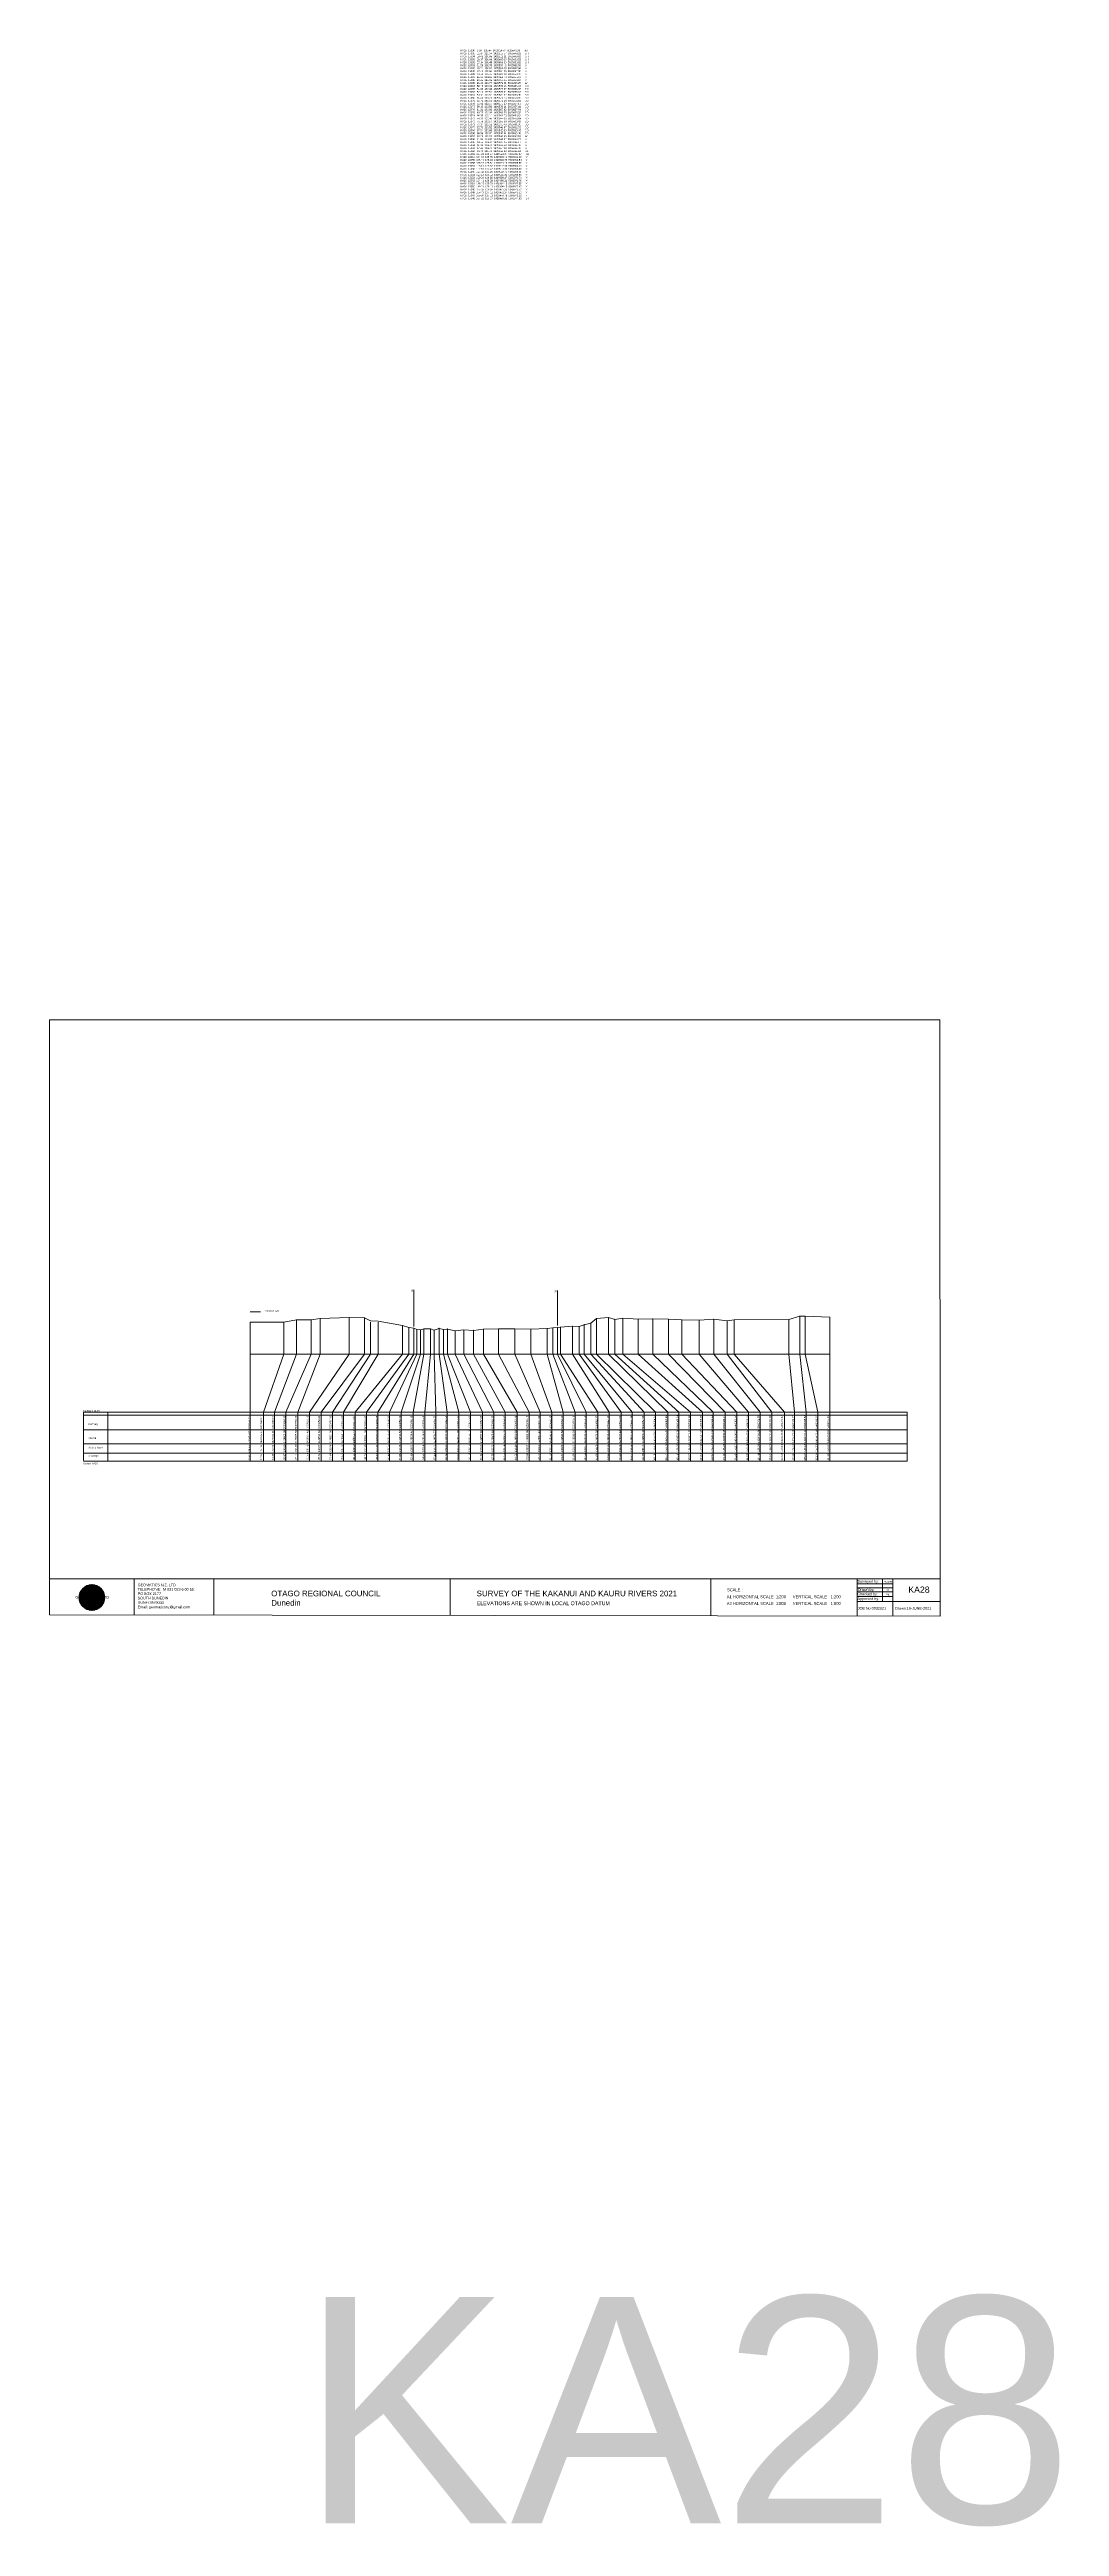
# Model space of a CAD drawing. Header units: millimetres. Extents: x -4102225 to 9709717, y -15023097 to 2258209.
# Drawn here: x 446651 to 732173, y -205012 to 495228 of the extents above; entities that cross this region are included whole.
import ezdxf

# ---------------------------------------------------------------- set-up
doc = ezdxf.new("R2010")
doc.units = ezdxf.units.MM
doc.header["$PDMODE"] = 35
doc.header["$PDSIZE"] = 20
doc.layers.get('0').update_dxf_attribs({"lineweight": 0})
doc.layers.add('geo', color=7, linetype='Continuous', lineweight=0)
doc.styles.get("Standard").update_dxf_attribs({"font": 'arial.ttf'})

# ---------------------------------------------------------------- blocks, each defined once
blk = doc.blocks.new('Geomatics_Circle_SPT')
at = {"layer": 'geo', "color": 2, "linetype": 'Continuous', "lineweight": 0}
for p, q in [((0, 25.2), (-25.2, 0)), ((-24.7, 4.9), (-4.9, 24.7)), ((-24.7, -4.9), (4.9, 24.7)), ((4.9, -24.7), (-24.7, 4.9)), ((-24.7, 0), (0, -24.7)), ((-9.7, 23.3), (-23.3, 9.6)), ((9.7, 23.3), (-23.3, -9.7)), ((-23.3, 9.7), (9.7, -23.3)), ((-21, 14), (-14, 21)), ((-21, -14), (14, 21)), ((14, -21), (-21, 14)), ((0, 0), (-17.8, 17.8)), ((0, 0), (-17.8, -17.8)), ((-14, 21), (21, -14)), ((21, 14), (-14, -21)), ((23.3, -9.7), (-9.7, 23.3)), ((-9.7, -23.3), (23.3, 9.7)), ((-4.9, 24.7), (24.7, -4.9)), ((24.7, 4.9), (-4.9, -24.7)), ((25.2, 0), (0, 25.2)), ((0, 0), (17.8, 17.8)), ((0, 0), (17.8, -17.8)), ((0, -24.8), (25.2, 0)), ((4.9, 24.7), (24.7, 4.9)), ((23.3, 9.7), (9.7, 23.3)), ((14, 21), (21, 14)), ((17.8, 18.1), (17.8, 18.1)), ((-4.9, -24.7), (-24.7, -4.9)), ((-23.3, -9.7), (-9.7, -23.3)), ((-14, -21), (-21, -14)), ((-17.8, -17.8), (-17.8, -17.8)), ((24.7, -4.9), (4.9, -24.7)), ((4.9, -24.7), (4.9, -24.7)), ((9.7, -23.3), (23.3, -9.7)), ((21, -14), (14, -21)), ((18.1, -17.8), (18.1, -17.8))]:
    blk.add_line(p, q, dxfattribs=at)
at = {"layer": 'geo', "color": 1, "linetype": 'Continuous', "lineweight": 0}
for p, q in [((-25.2, 0), (9.7, 23.3)), ((-25.2, 0), (-9.6, 23.3)), ((-25.2, 0), (23.3, 9.7)), ((-25.2, 0), (-23.3, 9.7)), ((-23.3, -9.7), (-25.2, 0)), ((-9.6, -23.3), (-25.2, 0)), ((9.7, -23.3), (-25.2, 0)), ((-4.9, 24.8), (-24.7, -4.9)), ((4.9, 24.7), (-24.7, 4.9)), ((14, 21), (-24.7, -4.9)), ((-14, 21), (-24.7, 4.9)), ((21, 14), (-24.7, 4.9)), ((-21, 14), (-24.7, -4.9)), ((0, 0), (-24.7, 4.9)), ((-24.7, 4.9), (-21, -14)), ((-24.7, 4.9), (-4.9, -24.7)), ((-24.7, 4.9), (14, -21)), ((-24.7, 4.9), (-24.7, 4.9)), ((0, 0), (-24.7, -4.9)), ((-23.3, 9.7), (0, 25.2)), ((-23.3, -9.6), (0, 25.2)), ((-23.3, -9.6), (17.8, 17.8)), ((-23.3, 9.7), (-17.8, 17.9)), ((-23.3, -9.6), (-17.8, 17.9)), ((-23.3, 9.7), (17.8, 17.8)), ((-17.8, -17.8), (-23.3, 9.7)), ((0, -25.2), (-23.3, 9.7)), ((-23.3, 9.7), (17.8, -17.8)), ((-23.3, 9.7), (25.2, 0)), ((-23.3, 9.4), (-23.3, 9.4)), ((-23.3, -9.7), (25.2, 0)), ((4.9, 24.8), (-21, -14)), ((-4.9, 24.7), (-21, 14)), ((14, 21), (-21, 14)), ((-14, 21), (-21, -14)), ((0, 0), (-21, 14)), ((-21, 14), (-14, -21)), ((-21, 14), (4.9, -24.7)), ((-21, 14), (-21, 14)), ((24.7, 4.9), (-21, 14)), ((0, 0), (-21, -14)), ((-17.9, 17.6), (-17.9, 17.6)), ((-17.8, 17.8), (9.7, 23.3)), ((-17.8, 17.8), (-9.6, 23.3)), ((-17.8, -17.8), (9.7, 23.3)), ((-17.8, -17.8), (-9.7, 23.3)), ((-9.7, -23.3), (-17.8, 17.8)), ((-17.8, 17.8), (9.7, -23.3)), ((-17.8, 17.8), (23.3, -9.6)), ((-17.8, 17.8), (23.3, 9.7)), ((-17.8, -17.8), (23.3, 9.7)), ((4.9, 24.7), (-14, 21)), ((-4.9, 24.7), (-14, -20.9)), ((0, 0), (-14, 21)), ((-14, 21), (-4.9, -24.7)), ((-14, 21), (-14, 21)), ((24.7, -4.9), (-14, 21)), ((21, 14), (-14, 21)), ((-14, -21), (24.7, 4.9)), ((0, 0), (-14, -21)), ((-9.8, 23.1), (-9.8, 23.1)), ((-9.7, 23.3), (0, 25.2)), ((-9.7, 23.3), (0, -25.2)), ((-9.7, -23.3), (0, 25.2)), ((-9.6, 23.3), (17.8, -17.8)), ((-9.6, 23.3), (25.2, 0)), ((-9.6, 23.3), (17.8, 17.8)), ((-9.6, -23.3), (17.8, 17.9)), ((25.2, 0), (-9.6, -23.3)), ((0, 0), (-4.9, 24.7)), ((-4.9, 24.7), (-4.9, 24.7)), ((21, -14), (-4.9, 24.7)), ((24.8, 4.9), (-4.9, 24.7)), ((14, 21), (-4.9, 24.7)), ((-4.9, -24.7), (21, 14)), ((0, 0), (-4.9, -24.7)), ((-0.2, 25.1), (-0.2, 25.1)), ((0, 25.2), (9.7, -23.3)), ((0, 25.2), (23.3, -9.7)), ((0, 25.2), (23.3, 9.7)), ((0, 25.2), (9.7, 23.3)), ((0, 0), (4.9, 24.7)), ((0, -25.2), (9.7, 23.3)), ((0, 0), (14, 21)), ((0, 0), (21, 14)), ((23.3, 9.7), (0, -25.2)), ((0, 0), (24.8, 4.9)), ((0, 0), (4.9, -24.7)), ((0, 0), (14, -21)), ((0, 0), (21, -14)), ((0, 0), (24.8, -4.9)), ((21, 14), (4.9, 24.8)), ((14, -21), (4.9, 24.7)), ((24.7, -4.9), (4.9, 24.7)), ((4.9, 24.7), (4.9, 24.7)), ((4.9, -24.7), (14, 21)), ((4.9, -24.7), (24.7, 4.9)), ((9.4, 23.3), (9.4, 23.3)), ((9.7, 23.3), (17.8, -17.8)), ((9.7, 23.3), (25.2, 0)), ((9.7, 23.3), (17.8, 17.9)), ((17.8, 17.8), (9.7, -23.3)), ((25.2, 0), (9.7, -23.3)), ((21, -14), (14, 21)), ((24.7, 4.9), (14, 21)), ((14, 21), (14, 21)), ((14, -21), (21, 14)), ((17.6, 17.9), (17.6, 17.9)), ((17.8, 17.8), (23.3, -9.7)), ((17.8, 17.8), (23.3, 9.7)), ((23.3, 9.7), (17.8, -17.8)), ((24.7, -4.9), (21, 14)), ((21, 14), (21, 14)), ((21, -14), (24.7, 4.9)), ((23.1, 9.8), (23.1, 9.8)), ((23.3, 9.7), (25.2, 0)), ((25.2, 0), (23.3, -9.6)), ((24.7, 4.9), (24.7, 4.9)), ((25.1, 0.2), (25.1, 0.2)), ((-25.2, 0), (23.3, -9.7)), ((-25.1, -0.2), (-25.1, -0.2)), ((-24.7, -4.9), (-24.7, -4.9)), ((-24.7, -4.9), (-14, -21)), ((-24.7, -4.9), (4.9, -24.7)), ((-24.7, -4.9), (21, -14)), ((-17.8, -17.8), (-23.3, -9.7)), ((0, -25.2), (-23.3, -9.6)), ((17.8, -17.8), (-23.3, -9.6)), ((-23.1, -9.8), (-23.1, -9.8)), ((-21, -14), (24.7, -4.9)), ((-21, -14), (-21, -14)), ((-21, -14), (-4.9, -24.7)), ((-21, -14), (14, -21)), ((23.3, -9.7), (-17.8, -17.8)), ((-9.6, -23.3), (-17.8, -17.8)), ((9.7, -23.3), (-17.8, -17.8)), ((-17.6, -17.9), (-17.6, -17.9)), ((-14, -21), (21, -14)), ((-14, -21), (-14, -21)), ((-14, -21), (4.9, -24.7)), ((17.8, -17.8), (-9.7, -23.3)), ((0, -25.2), (-9.7, -23.3)), ((-9.4, -23.3), (-9.4, -23.3)), ((-4.9, -24.7), (24.7, -4.9)), ((-4.9, -24.7), (14, -21)), ((-4.9, -24.7), (-4.9, -24.7)), ((23.3, -9.6), (0, -25.2)), ((9.7, -23.3), (0, -25.2)), ((0.2, -25.1), (0.2, -25.1)), ((4.9, -24.7), (21, -14)), ((4.9, -24.7), (4.9, -24.7)), ((17.8, -17.8), (9.7, -23.3)), ((9.8, -23.1), (9.8, -23.1)), ((14, -21), (24.7, -4.9)), ((14, -21), (14, -21)), ((23.3, -9.6), (17.8, -17.8)), ((17.9, -17.6), (17.9, -17.6)), ((21, -14), (21, -14)), ((23.3, -9.4), (23.3, -9.4)), ((24.7, -4.9), (24.7, -4.9))]:
    blk.add_line(p, q, dxfattribs=at)
at = {"layer": 'geo', "color": 114, "linetype": 'Continuous', "lineweight": 0}
for p, q in [((17.9, 17.8), (-25.2, 0)), ((-24.7, 4.9), (14, 21)), ((-24.7, -4.9), (21, 14)), ((-14, -21), (-24.7, 4.9)), ((9.7, 23.3), (-23.3, 9.7)), ((0, 0), (-23.3, 9.7)), ((-23.3, 9.7), (-9.7, -23.3)), ((0, 0), (-23.3, -9.7)), ((-4.9, -24.7), (-21, 14)), ((-20.9, 14), (4.9, 24.7)), ((24.8, 4.9), (-20.9, -14)), ((0, 25.2), (-17.8, 17.8)), ((-17.8, 17.8), (0, -25.2)), ((-14, 21), (-4.9, 24.7)), ((4.9, -24.7), (-14, 21)), ((0, 0), (-9.7, 23.3)), ((0, 0), (-9.7, -23.3)), ((-4.9, 24.7), (14, -21)), ((17.8, -17.8), (0, 25.2)), ((0, 0), (9.7, 23.3)), ((0, 0), (23.3, 9.7)), ((0, 0), (9.7, -23.3)), ((0, 0), (23.3, -9.7)), ((4.9, 24.7), (21, -14)), ((23.3, -9.7), (9.7, 23.3)), ((14, 21), (24.7, -4.9)), ((25.2, 0), (17.8, 17.8)), ((21, 14), (24.7, 4.9)), ((-25.2, 0), (-17.8, -17.8)), ((-21, -14), (-24.7, -4.9)), ((-17.8, -17.8), (25.2, 0)), ((24.8, -4.9), (-14, -21)), ((-9.6, -23.3), (23.3, -9.7)), ((21, -14), (-4.9, -24.8)), ((0, -25.2), (17.9, -17.8)), ((14, -21), (4.9, -24.8))]:
    blk.add_line(p, q, dxfattribs=at)
at = {"layer": 'geo', "color": 250, "linetype": 'Continuous', "lineweight": 0}
for p, q in [((0, 0), (-25.2, 0)), ((24.7, 4.9), (-24.7, 4.9)), ((-24.7, 4.9), (-24.7, -4.9)), ((-23.3, 9.7), (23.3, 9.7)), ((-23.3, 9.7), (-23.3, 9.7)), ((-23.3, -9.7), (-23.3, 9.7)), ((21, 14), (-21, 14)), ((-21, 14), (-21, -14)), ((-17.8, 17.8), (17.8, 17.8)), ((-17.8, -17.8), (-17.8, 17.8)), ((-14, 21), (-14, 21)), ((14, 21), (-14, 21)), ((-14, 20.9), (-14, -21)), ((-9.7, 23.3), (9.7, 23.3)), ((-9.7, -23.3), (-9.7, 23.3)), ((-4.9, 24.7), (4.9, 24.7)), ((-4.9, 24.7), (-4.9, -24.7)), ((0, 0), (0, 25.2)), ((0, 0), (0, -25.2)), ((0, 0), (25.2, 0)), ((4.9, 24.7), (4.9, -24.7)), ((9.7, -23.3), (9.7, 23.3)), ((14, 21), (14, -21)), ((17.8, -17.8), (17.8, 17.8)), ((21, 14), (21, 14)), ((21, -14), (21, 14)), ((23.3, 9.7), (23.3, -9.7)), ((24.7, 4.9), (24.7, 4.9)), ((24.7, -4.9), (24.7, 4.9)), ((-24.7, -4.9), (24.7, -4.9)), ((23.3, -9.7), (-23.3, -9.7)), ((-21, -14), (21, -14)), ((17.8, -17.8), (-17.8, -17.8)), ((-14, -21), (14, -21)), ((9.7, -23.3), (-9.7, -23.3)), ((-4.9, -24.7), (4.9, -24.7))]:
    blk.add_line(p, q, dxfattribs=at)
blk = doc.blocks.new('GeomaticsNZ TITLE BLOCK')
at = {"color": 7, "linetype": 'Continuous', "lineweight": 0}
for p, q in [((0, 94.9), (0, 1579.2)), ((0, 1579.2), (2363.4, 1579.2)), ((2363.4, 1579.2), (2364, 94.9)), ((2364, 94.9), (0, 94.9)), ((0, 94.9), (0, 0)), ((15.9, 94.9), (2364, 94.9)), ((224.3, 95.2), (224.3, -0.3)), ((2364, 94.9), (382.6, 94.9)), ((435.8, 95.2), (435.8, -0.7)), ((1063.4, 94.9), (1063.4, -2.4)), ((1755.4, 94.9), (1755.4, -2.6)), ((2143.9, 94.9), (2143.7, -3)), ((2143.9, 81.9), (2238.6, 81.7)), ((2143.9, 71), (2238.6, 71)), ((2211.5, 94.9), (2211.5, 36.1)), ((2238.6, 94.8), (2238.6, -3.2)), ((2364, -3.5), (2364, 94.9)), ((0, 0), (2364, -3.5)), ((2143.6, 60.4), (2238.6, 60.4)), ((2143.8, 48.6), (2238.6, 48.6)), ((2143.8, 35.4), (2364, 35.3))]:
    blk.add_line(p, q, dxfattribs=at)
at = {"color": 7, "linetype": 'Continuous', "lineweight": 0, "xscale": 1.36, "yscale": 1.36, "zscale": 1.36}
blk.add_blockref('Geomatics_Circle_SPT', (112.4, 45.7), dxfattribs=at)
at = {"color": 7, "linetype": 'Continuous', "lineweight": 0}
for s, p in [('PK&RR', (2213.2, 84.8)), ('ST', (2220.3, 63.6)), ('PK', (2220.4, 50.6))]:
    blk.add_text(s, height=5, dxfattribs=at).set_placement(p)
at = {"color": 7, "linetype": 'Continuous', "lineweight": 0, "attachment_point": 1}
for s, width, heights, insert, char_height in [('{\\C256;GEOMATICS N.Z. LTD                   \\PTELEPHONE:  M 021 023 6 00 55;\\PPO BOX 2177\\PSOUTH DUNEDIN\\PDUNEDIN 9044\\PEmail: geomaticsnz@gmail.com}', 3535.727, [94.7], (234, 82.7), 7), ('{\\C256;Surveyed by:}', 3535.727, [0], (2144.7, 92.4), 7), ('{\\C256;Drawn by:}', 3535.727, [0], (2145.8, 70.4), 7), ('{\\C256;Geomatics N.Z. LTD                   }', 125.079, [15.8], (68.8, 49.9), 7), ('{\\C256;OTAGO REGIONAL COUNCIL\\PDunedin}', 3535.727, [0], (588.6, 64), 15), ('{\\C256;SURVEY OF THE KAKANUI AND KAURU RIVERS 2021}', 3535.727, [0], (1133.8, 64), 15), ('{\\C256;ELEVATIONS ARE SHOWN IN LOCAL OTAGO DATUM}', 3535.727, [0], (1134.1, 35.4), 10), ('{\\C256;Approved by:}', 3535.727, [0], (2144.7, 45.9), 7), ('{\\C256;Checked by:}', 3535.727, [0], (2144.7, 58.6), 7), ('{\\C256;JOB No 0032021}', 3535.727, [0], (2145.3, 20.8), 7), ('{\\C256;Drawn:16-JUNE-2021}', 3535.727, [0], (2244.7, 20.7), 7)]:
    blk.add_mtext_dynamic_manual_height_columns(s, width=width, gutter_width=159, heights=heights, dxfattribs=dict(at, insert=insert, char_height=char_height))

msp = doc.modelspace()

# ---------------------------------------------------------------- linework, layer by layer
at = {"color": 7, "lineweight": 0}
for p, q in [((549628.769, 134250.516), (549628.769, 144609.153)), ((590247.437, 134508.687), (590247.437, 144421.517)), ((463152.302, 110000), (463152.302, 96175.74))]:
    msp.add_line(p, q, dxfattribs=at)
at = {"color": 1, "lineweight": 0}
msp.add_line((503393.612, 138392.934), (506300.343, 138392.934), dxfattribs=at)
for p, q in [((503393.612, 135440), (503393.612, 126394.055)), ((512867.995, 135340), (512867.995, 126394.055)), ((516431.984, 136090), (516431.984, 126394.055)), ((520573.956, 136090), (520573.956, 126394.055)), ((523137.926, 136489), (523137.926, 126394.055)), ((531391.92, 136779), (531391.92, 126394.055)), ((535737.682, 136669), (535737.682, 126394.055)), ((537403.014, 135440), (537403.014, 126394.055)), ((539585.801, 135440), (539585.801, 126394.055)), ((546443.723, 134498), (546443.723, 126394.055)), ((548252.957, 133988), (548252.957, 126394.055)), ((549627.284, 133768), (549627.284, 126394.055)), ((550475.096, 133358), (550475.096, 126394.055)), ((551556.98, 133278), (551556.98, 126394.055)), ((552485.684, 133518), (552485.684, 126394.055)), ((554335.325, 133538), (554335.325, 126394.055)), ((555398.218, 133228), (555398.218, 126394.055)), ((556761.961, 133688), (556761.961, 126394.055)), ((558018.638, 133368), (558018.638, 126394.055)), ((559134.211, 133498), (559134.211, 126394.055)), ((563754.389, 133288), (563754.389, 126394.055)), ((566551.919, 133137), (566551.919, 126394.055)), ((569306.308, 133487), (569306.308, 126394.055)), ((573579.844, 133567), (573579.844, 126394.055)), ((578167.122, 133517), (578167.122, 126394.055)), ((582727.998, 133517), (582727.998, 126394.055)), ((587336.247, 133686), (587336.247, 126394.055)), ((588956.803, 133816), (588956.803, 126394.055)), ((590260.33, 133906), (590260.33, 126394.055)), ((591061.855, 133996), (591061.855, 126394.055)), ((594545.035, 134296), (594545.035, 126394.055)), ((596362.483, 134236), (596362.483, 126394.055)), ((597843.069, 134736), (597843.069, 126394.055)), ((599703.084, 135126), (599703.084, 126394.055)), ((601257.78, 136466), (601257.78, 126394.055)), ((604722.903, 136756), (604722.903, 126394.055)), ((606430.926, 136245), (606430.926, 126394.055)), ((608722.529, 136535), (608722.529, 126394.055)), ((613107.265, 136315), (613107.265, 126394.055)), ((617183.561, 136415), (617183.561, 126394.055)), ((621618.287, 136255), (621618.287, 126394.055)), ((625424.628, 136115), (625424.628, 126394.055)), ((630331.228, 136034), (630331.228, 126394.055)), ((634414.019, 136294), (634414.019, 126394.055)), ((638226.059, 135784), (638226.059, 126394.055)), ((640205.275, 136114), (640205.275, 126394.055)), ((655646.545, 136203), (655646.545, 126394.055)), ((658734.304, 137123), (658734.304, 126394.055)), ((660242.524, 137113), (660242.524, 126394.055)), ((667222.239, 136873), (667222.239, 126394.055)), ((503393.612, 126394.055), (667222.239, 126394.055)), ((503393.612, 126394.055), (503393.612, 96175.74)), ((512867.995, 126394.055), (507109.568, 110000)), ((516431.984, 126394.055), (510211.699, 110000)), ((520573.956, 126394.055), (513499.904, 110000)), ((523137.926, 126394.055), (516843.84, 110000)), ((531391.92, 126394.055), (520132.045, 110000)), ((535737.682, 126394.055), (523475.988, 110000)), ((537403.014, 126394.055), (526624.86, 110000)), ((539585.801, 126394.055), (529804.222, 110000)), ((546443.723, 126394.055), (533037.948, 110000)), ((548252.957, 126394.055), (536228.275, 110000)), ((549627.284, 126394.055), (539505.406, 110000)), ((550475.096, 126394.055), (542739.139, 110000)), ((551556.98, 126394.055), (546103.086, 110000)), ((552485.684, 126394.055), (549416.942, 110000)), ((554335.325, 126394.055), (552707.646, 110000)), ((555398.218, 126394.055), (555845.799, 110000)), ((556761.961, 126394.055), (559071.125, 110000)), ((558018.638, 126394.055), (562369.747, 110000)), ((559134.211, 126394.055), (565702.696, 110000)), ((561311.099, 133028), (561311.099, 126394.055)), ((561311.099, 126394.055), (569028.289, 110000)), ((563754.389, 126394.055), (572287.151, 110000)), ((566551.919, 126394.055), (575461.588, 110000)), ((569306.308, 126394.055), (578848.132, 110000)), ((573579.844, 126394.055), (582218.732, 110000)), ((578167.122, 126394.055), (585318.331, 110000)), ((582727.998, 126394.055), (588637.721, 110000)), ((587336.247, 126394.055), (591852.206, 110000)), ((588956.803, 126394.055), (595215.651, 110000)), ((590260.33, 126394.055), (598368.563, 110000)), ((591061.855, 126394.055), (601685.099, 110000)), ((594545.035, 126394.055), (604888.645, 110000)), ((596362.483, 126394.055), (608221.313, 110000)), ((597843.069, 126394.055), (611369.308, 110000)), ((599703.084, 126394.055), (614731.687, 110000)), ((601257.78, 126394.055), (618013.635, 110000)), ((604722.903, 126394.055), (621410.549, 110000)), ((606430.926, 126394.055), (624589.87, 110000)), ((608722.529, 126394.055), (627904.49, 110000)), ((613107.265, 126394.055), (631241.653, 110000)), ((617183.561, 126394.055), (634314.02, 110000)), ((621618.287, 126394.055), (637618.752, 110000)), ((625424.628, 126394.055), (640969.916, 110000)), ((630331.228, 126394.055), (644249.579, 110000)), ((634414.019, 126394.055), (647551.866, 110000)), ((638226.059, 126394.055), (650820.368, 110000)), ((640205.275, 126394.055), (654420.948, 110000)), ((655646.545, 126394.055), (657259.428, 110000)), ((658734.304, 126394.055), (660531.876, 110000)), ((660242.524, 126394.055), (663857.477, 110000)), ((667222.239, 126394.055), (667222.239, 96175.74)), ((507109.568, 96175.74), (507109.568, 110000)), ((510211.699, 96175.74), (510211.699, 110000)), ((513499.904, 96175.74), (513499.904, 110000)), ((516843.84, 96175.74), (516843.84, 110000)), ((520132.045, 96175.74), (520132.045, 110000)), ((523475.988, 96175.74), (523475.988, 110000)), ((526624.86, 96175.74), (526624.86, 110000)), ((529804.222, 96175.74), (529804.222, 110000)), ((533037.948, 96175.74), (533037.948, 110000)), ((536228.275, 96175.74), (536228.275, 110000)), ((539505.406, 96175.74), (539505.406, 110000)), ((542739.139, 96175.74), (542739.139, 110000)), ((546103.086, 96175.74), (546103.086, 110000)), ((549416.942, 96175.74), (549416.942, 110000)), ((552707.646, 96175.74), (552707.646, 110000)), ((555845.799, 96175.74), (555845.799, 110000)), ((559071.125, 96175.74), (559071.125, 110000)), ((562369.747, 96175.74), (562369.747, 110000)), ((565702.696, 96175.74), (565702.696, 110000)), ((569028.289, 96175.74), (569028.289, 110000)), ((572287.151, 96175.74), (572287.151, 110000)), ((575461.588, 96175.74), (575461.588, 110000)), ((578848.132, 96175.74), (578848.132, 110000)), ((582218.732, 96175.74), (582218.732, 110000)), ((585318.331, 96175.74), (585318.331, 110000)), ((588637.721, 96175.74), (588637.721, 110000)), ((591852.206, 96175.74), (591852.206, 110000)), ((595215.651, 96175.74), (595215.651, 110000)), ((598368.563, 96175.74), (598368.563, 110000)), ((601685.099, 96175.74), (601685.099, 110000)), ((604888.645, 96175.74), (604888.645, 110000)), ((608221.313, 96175.74), (608221.313, 110000)), ((611369.308, 96175.74), (611369.308, 110000)), ((614731.687, 96175.74), (614731.687, 110000)), ((618013.635, 96175.74), (618013.635, 110000)), ((621410.549, 96175.74), (621410.549, 110000)), ((624589.87, 96175.74), (624589.87, 110000)), ((627904.49, 96175.74), (627904.49, 110000)), ((631241.653, 96175.74), (631241.653, 110000)), ((634314.02, 96175.74), (634314.02, 110000)), ((637618.752, 96175.74), (637618.752, 110000)), ((640969.916, 96175.74), (640969.916, 110000)), ((644249.579, 96175.74), (644249.579, 110000)), ((647551.866, 96175.74), (647551.866, 110000)), ((650820.368, 96175.74), (650820.368, 110000)), ((654420.948, 96175.74), (654420.948, 110000)), ((657259.428, 96175.74), (657259.428, 110000)), ((660531.876, 96175.74), (660531.876, 110000)), ((663857.477, 96175.74), (663857.477, 110000))]:
    msp.add_line(p, q)
at = {"color": 7, "lineweight": 0, "transparency": 33554687}
msp.add_line((456249.96, 110000), (456249.96, 96302.518), dxfattribs=at)
at = {"lineweight": 0}
for p, q in [((456249.96, 110000), (689111.217, 110000)), ((456249.96, 109153.568), (689111.217, 109153.568)), ((456249.96, 105002.084), (689111.217, 105002.084)), ((456249.96, 101057.129), (689111.217, 101057.129)), ((456249.96, 98406.866), (689111.217, 98406.866)), ((456249.96, 96175.74), (689111.217, 96175.74))]:
    msp.add_line(p, q, dxfattribs=at)
at = {"color": 7}
msp.add_line((689111.217, 110000), (689111.217, 96175.74), dxfattribs=at)
at = {"color": 1}
msp.add_lwpolyline([(503393.612, 135440), (512867.995, 135440), (516431.984, 136090), (520573.956, 136090), (523137.926, 136489), (531391.92, 136779), (535737.682, 136669), (537403.014, 135859), (539585.801, 135749), (546443.723, 134498), (548252.957, 133988), (549627.284, 133768), (550475.096, 133358), (551556.98, 133278), (552485.684, 133518), (554335.325, 133538), (555398.218, 133228), (556761.961, 133688), (558018.638, 133368), (559134.211, 133498), (561311.099, 133028), (563754.389, 133288), (566551.919, 133137), (569306.308, 133487), (573579.844, 133567), (578167.122, 133567), (582727.998, 133517), (587336.247, 133686), (588956.803, 133816), (590260.33, 133906), (591061.855, 133996), (594545.035, 134296), (596362.483, 134236), (597843.069, 134736), (599703.084, 135126), (601257.78, 136466), (604722.903, 136756), (606430.926, 136245), (608722.529, 136535), (613107.265, 136315), (617183.561, 136415), (621618.287, 136255), (625424.628, 136115), (630331.228, 136034), (634414.019, 136294), (638226.059, 135784), (640205.275, 136114), (655646.545, 136203), (658734.304, 137123), (660242.524, 137113), (667222.239, 136873)], dxfattribs=at)
for p in [(503393.612, 135440), (512867.995, 135340), (516431.984, 136090), (520573.956, 136090), (523137.926, 136489), (531391.92, 136779), (535737.682, 136669), (537403.014, 135859), (539585.801, 135749), (546443.723, 134498), (548252.957, 133988), (549627.284, 133768), (550475.096, 133358), (551556.98, 133278), (552485.684, 133518), (554335.325, 133538), (555398.218, 133228), (556761.961, 133688), (558018.638, 133368), (559134.211, 133498), (561311.099, 133028), (563754.389, 133288), (566551.919, 133137), (569306.308, 133487), (573579.844, 133567), (578167.122, 133517), (582727.998, 133517), (587336.247, 133686), (588956.803, 133816), (590260.33, 133906), (591061.855, 133996), (594545.035, 134296), (596362.483, 134236), (597843.069, 134736), (599703.084, 135126), (601257.78, 136466), (604722.903, 136756), (606430.926, 136245), (608722.529, 136535), (613107.265, 136315), (617183.561, 136415), (621618.287, 136255), (625424.628, 136115), (630331.228, 136034), (634414.019, 136294), (638226.059, 135784), (640205.275, 136114), (655646.545, 136203), (658734.304, 137123), (660242.524, 137113), (667222.239, 136873), (456249.96, 110000)]:
    msp.add_point(p)

# ---------------------------------------------------------------- block references
at = {"color": 7, "lineweight": 0, "xscale": 106.5053773992074, "yscale": 106.5053773992074, "zscale": 106.5053773992074}
msp.add_blockref('GeomaticsNZ TITLE BLOCK', (446651.411, 52734.739), dxfattribs=at)

# ---------------------------------------------------------------- texts
at = {"color": 32, "true_color": 0xcd6928}
for s, p in [('KA28  15096   3.39   135.44  1429624.87  5003046.99      BB', (562860.953, 494720.542)), ('KA28  15095   12.87  135.34  1429615.57  5003048.81      SH', (562860.953, 493878.682)), ('KA28  15094   16.43  136.09  1429612.11  5003049.69      SH', (562860.953, 493036.822)), ('KA28  15093   20.57  136.09  1429608.05  5003050.51      SH', (562860.953, 492194.962)), ('KA28  15092   23.14  136.49  1429605.50  5003050.83      SH', (562860.953, 491353.102)), ('KA28  15091   31.39  136.78  1429597.42  5003052.52      V', (562860.953, 490517.722)), ('KA28  15090   35.74  136.67  1429593.08  5003052.96      V', (562860.953, 489682.343)), ('KA28  15089   37.40  135.86  1429591.36  5003052.80      V', (562860.953, 488846.963)), ('KA28  15088   39.59  135.75  1429589.18  5003053.00      V', (562860.953, 488011.583)), ('KA28  15087   46.44  134.50  1429582.70  5003055.67      V', (562860.953, 487176.203)), ('KA28  15086   48.25  133.99  1429581.05  5003056.62      V', (562860.953, 486340.824)), ('KA28  15085   49.63  133.77  1429579.51  5003055.95      W', (562860.953, 485505.444)), ('KA28  15084   50.48  133.36  1429578.66  5003056.02      BD', (562860.953, 484670.064)), ('KA28  15083   51.56  133.28  1429577.57  5003056.08      BD', (562860.953, 483834.685)), ('KA28  15082   52.49  133.52  1429576.64  5003056.16      BD', (562860.953, 482999.305)), ('KA28  15081   54.34  133.54  1429574.82  5003056.49      BD', (562860.953, 482163.925)), ('KA28  15080   55.40  133.23  1429573.75  5003056.55      BD', (562860.953, 481328.545)), ('KA28  15079   56.76  133.69  1429572.38  5003056.64      BD', (562860.953, 480493.166)), ('KA28  15078   58.02  133.37  1429571.20  5003057.17      BD', (562860.953, 479657.786)), ('KA28  15077   59.13  133.50  1429570.11  5003057.41      BD', (562860.953, 478822.406)), ('KA28  15076   61.31  133.03  1429567.92  5003057.54      BD', (562860.953, 477987.027)), ('KA28  15075   63.75  133.29  1429565.58  5003058.32      BD', (562860.953, 477151.647)), ('KA28  15074   66.55  133.14  1429562.79  5003058.62      BD', (562860.953, 476316.267)), ('KA28  15073   69.31  133.49  1429560.03  5003058.84      BD', (562860.953, 475480.887)), ('KA28  15072   73.58  133.57  1429555.98  5003060.43      BD', (562860.953, 474645.508)), ('KA28  15071   78.17  133.52  1429551.43  5003061.06      BD', (562860.953, 473810.128)), ('KA28  15070   82.73  133.52  1429546.97  5003062.02      BD', (562860.953, 472974.748)), ('KA28  15069   87.34  133.69  1429542.53  5003063.33      BD', (562860.953, 472139.369)), ('KA28  15068   88.96  133.82  1429540.91  5003063.49      BD', (562860.953, 471303.989)), ('KA28  15067   90.26  133.91  1429539.59  5003063.53      W', (562860.953, 470468.609)), ('KA28  15066   91.06  134.00  1429538.82  5003063.77      S', (562860.953, 469626.749)), ('KA28  15065   94.55  134.30  1429535.35  5003064.17      S', (562860.953, 468784.889)), ('KA28  15064   96.36  134.24  1429533.48  5003064.06      S', (562860.953, 467943.029)), ('KA28  15063   97.84  134.74  1429531.98  5003064.09      S', (562860.953, 467101.169)), ('KA28  15062   99.70  135.13  1429530.19  5003064.64      BB', (562860.953, 466265.79)), ('KA28  15061  101.26  136.47  1429528.67  5003064.97      TB', (562860.953, 465430.41)), ('KA28  15060  104.72  136.76  1429525.43  5003066.48      V', (562860.953, 464595.03)), ('KA28  15059  106.43  136.25  1429523.76  5003066.84      V', (562860.953, 463759.65)), ('KA28  15058  108.72  136.54  1429521.43  5003066.86      V', (562860.953, 462924.271)), ('KA28  15057  113.11  136.32  1429517.19  5003068.03      V', (562860.953, 462088.891)), ('KA28  15056  117.18  136.42  1429513.16  5003068.66      V', (562860.953, 461253.511)), ('KA28  15055  121.62  136.26  1429508.75  5003069.21      V', (562860.953, 460418.132)), ('KA28  15054  125.42  136.12  1429504.95  5003069.60      V', (562860.953, 459582.752)), ('KA28  15053  130.33  136.03  1429500.17  5003070.73      V', (562860.953, 458747.372)), ('KA28  15052  134.41  136.29  1429496.21  5003071.76      V', (562860.953, 457911.992)), ('KA28  15051  138.23  135.78  1429492.48  5003072.55      V', (562860.953, 457076.613)), ('KA28  15050  140.21  136.11  1429490.45  5003072.47      V', (562860.953, 456241.233)), ('KA28  15049  155.65  136.20  1429475.35  5003075.72      V', (562860.953, 455405.853)), ('KA28  15048  158.73  137.12  1429472.17  5003075.52      V', (562860.953, 454570.474)), ('KA28  15047  160.24  137.11  1429470.78  5003076.29      F', (562860.953, 453735.094)), ('KA28  15046  167.22  136.87  1429463.93  5003077.63      SH', (562860.953, 452893.234))]:
    msp.add_text(s, height=500, dxfattribs=at).set_placement(p)
at = {"color": 7, "lineweight": 0, "transparency": 33554687}
for s, height, p in [('Ground Level', 473.07414, (507585.944, 138392.934)), ('DATUM 110.00', 473.07414, (456183.023, 110135.982)), ('Northing', 473.0741, (457694.027, 106387.343)), ('Ground Level', 473.07414, (457642.246, 99738.63)), ('Easting', 473.0741, (457625.143, 102527.941)), ('Section KA28', 473.07414, (456183.012, 95257.825)), ('Chainage', 473.0741, (457644.505, 97414.494))]:
    msp.add_text(s, height=height, dxfattribs=at).set_placement(p)
for s, p in [('  3.39   135.44  1429624.87  5003046.99', (503466.876, 96146.409)), ('  12.87  135.34  1429615.57  5003048.81', (506737.546, 96099.683)), ('  16.43  136.09  1429612.11  5003049.69', (510008.216, 96099.683)), ('  20.57  136.09  1429608.05  5003050.51', (513278.886, 96155.276)), ('  23.14  136.49  1429605.50  5003050.83', (516549.556, 96155.276)), ('  31.39  136.78  1429597.42  5003052.52', (519820.226, 96146.409)), ('  35.74  136.67  1429593.08  5003052.96', (523090.897, 96146.409)), ('  37.40  135.86  1429591.36  5003052.80', (526361.567, 96146.409)), ('  39.59  135.75  1429589.18  5003053.00', (529632.237, 96146.409)), ('  46.44  134.50  1429582.70  5003055.67', (532902.907, 96166.872)), ('  48.25  133.99  1429581.05  5003056.62', (536173.577, 96166.872)), ('  49.63  133.77  1429579.51  5003055.95', (539444.247, 96166.872)), ('  50.48  133.36  1429578.66  5003056.02', (542714.917, 96146.75)), ('  51.56  133.28  1429577.57  5003056.08', (545985.587, 96146.75)), ('  52.49  133.52  1429576.64  5003056.16', (549256.257, 96146.75)), ('  54.34  133.54  1429574.82  5003056.49', (552526.927, 96146.75)), ('  55.40  133.23  1429573.75  5003056.55', (555797.597, 96146.75)), ('  56.76  133.69  1429572.38  5003056.64', (559068.267, 96146.75)), ('  58.02  133.37  1429571.20  5003057.17', (562338.938, 96146.75)), ('  59.13  133.50  1429570.11  5003057.41', (565609.608, 96146.75)), ('  61.31  133.03  1429567.92  5003057.54', (568880.278, 96149.478)), ('  63.75  133.29  1429565.58  5003058.32', (572150.948, 96149.478)), ('  66.55  133.14  1429562.79  5003058.62', (575421.618, 96149.478)), ('  69.31  133.49  1429560.03  5003058.84', (578692.288, 96149.478)), ('  73.58  133.57  1429555.98  5003060.43', (581962.958, 96142.657)), ('  78.17  133.52  1429551.43  5003061.06', (585233.628, 96142.657)), ('  82.73  133.52  1429546.97  5003062.02', (588504.298, 96147.432)), ('  87.34  133.69  1429542.53  5003063.33', (591774.968, 96147.432)), ('  88.96  133.82  1429540.91  5003063.49', (595045.638, 96147.432)), ('  90.26  133.91  1429539.59  5003063.53', (598316.308, 96146.75)), ('  91.06  134.00  1429538.82  5003063.77', (601586.979, 96146.75)), ('  94.55  134.30  1429535.35  5003064.17', (604857.649, 96146.75)), ('  96.36  134.24  1429533.48  5003064.06', (608128.319, 96146.75)), ('  97.84  134.74  1429531.98  5003064.09', (611398.989, 96146.75)), ('  99.70  135.13  1429530.19  5003064.64', (614669.659, 96146.75)), (' 101.26  136.47  1429528.67  5003064.97', (617940.329, 96099.683)), (' 104.72  136.76  1429525.43  5003066.48', (621210.999, 96099.683)), (' 106.43  136.25  1429523.76  5003066.84', (624481.669, 96099.683)), (' 108.72  136.54  1429521.43  5003066.86', (627752.339, 96099.683)), (' 113.11  136.32  1429517.19  5003068.03', (631023.009, 96099.683)), (' 117.18  136.42  1429513.16  5003068.66', (634293.679, 96099.683)), (' 121.62  136.26  1429508.75  5003069.21', (637564.349, 96099.683)), (' 125.42  136.12  1429504.95  5003069.60', (640835.02, 96099.683)), (' 130.33  136.03  1429500.17  5003070.73', (644105.69, 96099.683)), (' 134.41  136.29  1429496.21  5003071.76', (647376.36, 96099.683)), (' 138.23  135.78  1429492.48  5003072.55', (650647.03, 96099.683)), (' 140.21  136.11  1429490.45  5003072.47', (653917.7, 96099.683)), (' 155.65  136.20  1429475.35  5003075.72', (657188.37, 96099.683)), (' 158.73  137.12  1429472.17  5003075.52', (660459.04, 96099.683)), (' 160.24  137.11  1429470.78  5003076.29', (663729.71, 96099.683)), (' 167.22  136.87  1429463.93  5003077.63', (667000.38, 96099.683))]:
    msp.add_text(s, height=500, rotation=90).set_placement(p)
at = {"color": 7, "lineweight": 0}
for s, height, p in [('A1 HORIZONTAL SCALE  1:200      VERTICAL SCALE   1:200 ', 823.57462, (638111.1, 57411.835)), ('A3 HORIZONTAL SCALE  1:800      VERTICAL SCALE   1:800', 823.57462, (638111.1, 55508.579)), ('SCALE :  ', 823.5746, (638193.071, 59372.689)), ('KA28', 1764.8028, (689439.239, 58942.02)), ('KA28', 63996.9987, (517377.572, -204103.346))]:
    msp.add_text(s, height=height, dxfattribs=at).set_placement(p)
at = {"color": 7, "lineweight": 0, "char_height": 500, "attachment_point": 1, "rotation": 90}
for insert in [(548840.983, 144067.317), (589459.651, 143879.681)]:
    msp.add_mtext_dynamic_manual_height_columns('W', width=4277.92851, gutter_width=12.5, heights=[0], dxfattribs=dict(at, insert=insert))

doc.saveas('drawing.dxf')
